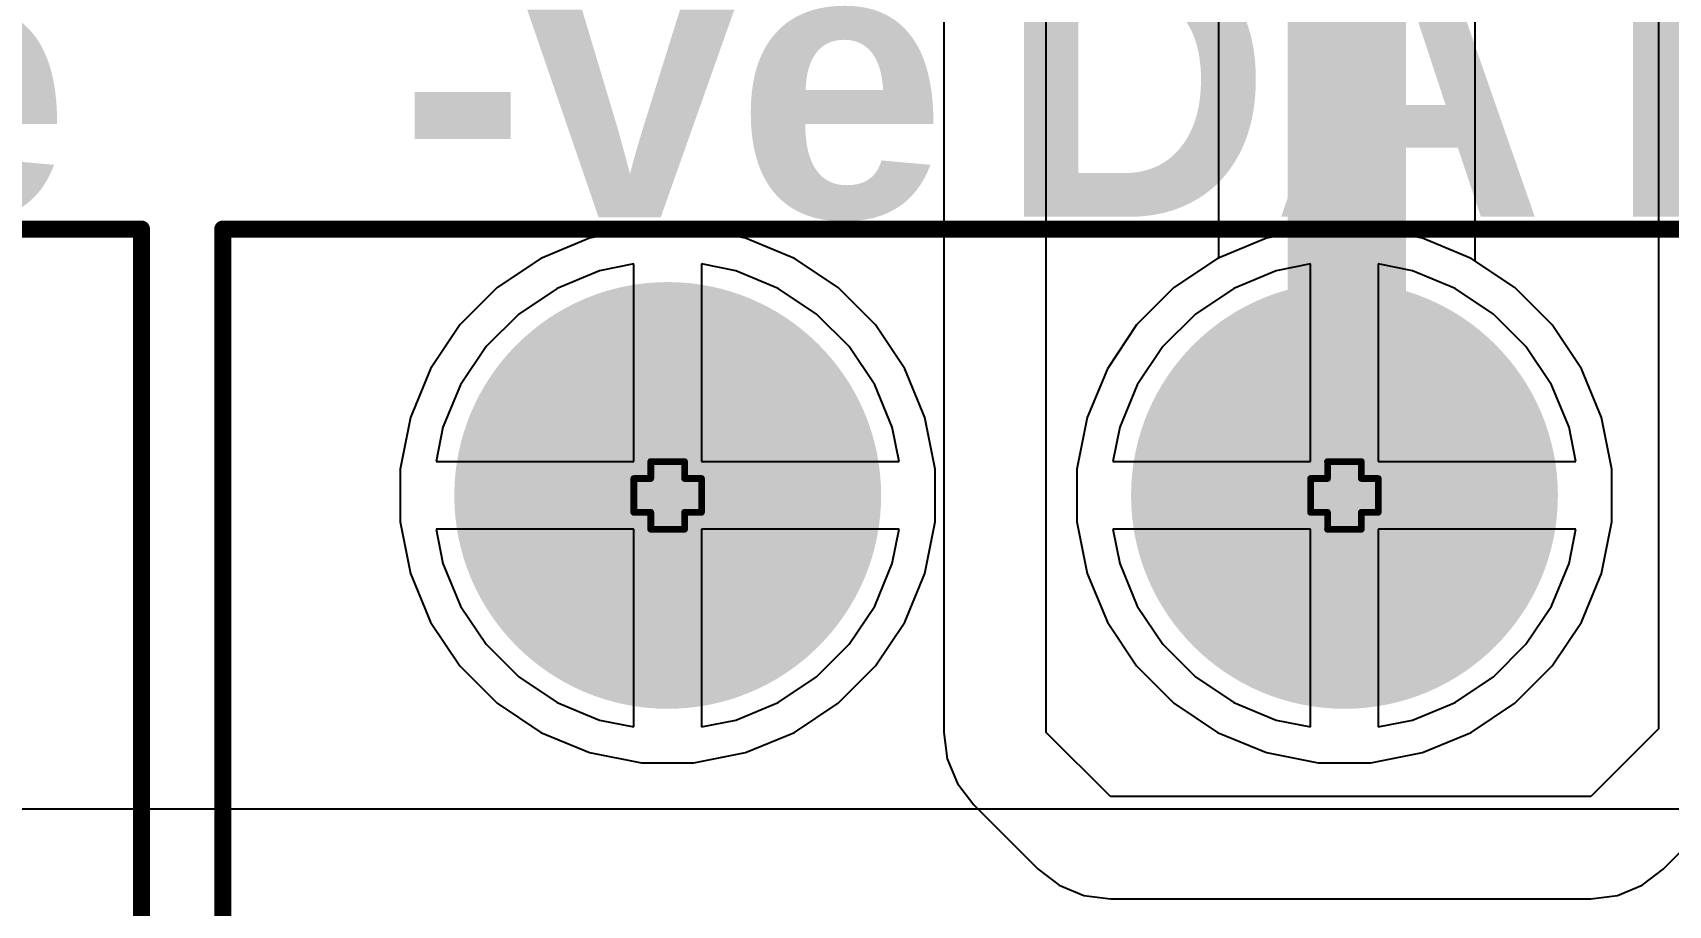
# Model space of a CAD drawing. Header units: inches. Extents: x -3 to 5437, y -3 to 5435.
# Drawn here: x 129.78 to 142.06, y 6.14 to 12.7 of the extents above; entities that cross this region are included whole.
import ezdxf

# ---------------------------------------------------------------- set-up
doc = ezdxf.new("R2010")
doc.units = ezdxf.units.IN
for name, color, linetype in [('Bottom Layer', 5, 'Continuous'), ('Bottom Solder', 6, 'Continuous'), ('Drill Drawing', 1, 'Continuous'), ('GND', 16, 'Continuous'), ('Multi-Layer', 9, 'Continuous'), ('Pad Holes', 156, 'Continuous'), ('PWR', 76, 'Continuous'), ('Top Layer', 1, 'Continuous'), ('Top Overlay', 2, 'Continuous'), ('Top Solder', 216, 'Continuous')]:
    doc.layers.add(name, color=color, linetype=linetype)
doc.styles.add('Arial_Bold', font='', dxfattribs={"height": 0.2})
doc.styles.get('Arial_Bold').set_extended_font_data('Arial', bold=True)

# ---------------------------------------------------------------- blocks, each defined once
blk = doc.blocks.new('TBP01R1_508_03BE_329')
at = {"layer": 'Bottom Layer'}
h = blk.add_hatch(color=5, dxfattribs=at)
edge = h.paths.add_edge_path()
edge.add_arc((2.54, 0), 1.5, 0, 360)
h = blk.add_hatch(color=5, dxfattribs=at)
edge = h.paths.add_edge_path()
edge.add_arc((7.62, 0), 1.5, 0, 360)
at = {"layer": 'Bottom Solder'}
h = blk.add_hatch(color=6, dxfattribs=at)
edge = h.paths.add_edge_path()
edge.add_arc((2.54, 0), 1.602, 0, 360)
h = blk.add_hatch(color=6, dxfattribs=at)
edge = h.paths.add_edge_path()
edge.add_arc((7.62, 0), 1.602, 0, 360)
at = {"layer": 'GND'}
h = blk.add_hatch(color=16, dxfattribs=at)
edge = h.paths.add_edge_path()
edge.add_arc((2.54, 0), 1.5, 0, 360)
h = blk.add_hatch(color=16, dxfattribs=at)
edge = h.paths.add_edge_path()
edge.add_arc((7.62, 0), 1.5, 0, 360)
at = {"layer": 'Multi-Layer'}
h = blk.add_hatch(color=9, dxfattribs=at)
edge = h.paths.add_edge_path()
edge.add_arc((2.54, 0), 1.5, 0, 360)
h = blk.add_hatch(color=9, dxfattribs=at)
edge = h.paths.add_edge_path()
edge.add_arc((7.62, 0), 1.5, 0, 360)
at = {"layer": 'Pad Holes'}
h = blk.add_hatch(color=7, dxfattribs=at)
edge = h.paths.add_edge_path()
edge.add_arc((2.54, 0), 0.85, 0, 360)
h = blk.add_hatch(color=7, dxfattribs=at)
edge = h.paths.add_edge_path()
edge.add_arc((7.62, 0), 0.85, 0, 360)
at = {"layer": 'PWR'}
h = blk.add_hatch(color=76, dxfattribs=at)
edge = h.paths.add_edge_path()
edge.add_arc((2.54, 0), 1.5, 0, 360)
h = blk.add_hatch(color=76, dxfattribs=at)
edge = h.paths.add_edge_path()
edge.add_arc((7.62, 0), 1.5, 0, 360)
at = {"layer": 'Top Layer'}
h = blk.add_hatch(color=1, dxfattribs=at)
edge = h.paths.add_edge_path()
edge.add_arc((2.54, 0), 1.5, 0, 360)
h = blk.add_hatch(color=1, dxfattribs=at)
edge = h.paths.add_edge_path()
edge.add_arc((7.62, 0), 1.5, 0, 360)
at = {"layer": 'Top Solder'}
h = blk.add_hatch(color=216, dxfattribs=at)
edge = h.paths.add_edge_path()
edge.add_arc((2.54, 0), 1.602, 0, 360)
h = blk.add_hatch(color=216, dxfattribs=at)
edge = h.paths.add_edge_path()
edge.add_arc((7.62, 0), 1.602, 0, 360)
at = {"layer": 'Top Overlay'}
for points in [[(10.96, 10, 0.127, 0.127, 0), (10.96, -2, 0.127, 0.127, 0)], [(10.96, -2, 0.127, 0.127, 0), (-5.88, -2, 0.127, 0.127, 0)]]:
    blk.add_lwpolyline(points, format="xyseb", dxfattribs=at)
blk.add_lwpolyline([(10.928, -2, 0.0635, 0.0635, 1), (10.992, -2, 0.0635, 0.0635, 1)], format="xyseb", close=True, dxfattribs=at)
blk.add_lwpolyline([(10.928, -2, 0.0635, 0.0635, 1), (10.992, -2, 0.0635, 0.0635, 1)], format="xyseb", close=True, dxfattribs=at)
blk = doc.blocks.new('TBP01R1_508_03BE_330')
at = {"layer": 'Top Overlay'}
for points in [[(-5.88, 10, 0.127, 0.127, 0), (-5.88, -2, 0.127, 0.127, 0)], [(10.96, -2, 0.127, 0.127, 0), (-5.88, -2, 0.127, 0.127, 0)]]:
    blk.add_lwpolyline(points, format="xyseb", dxfattribs=at)
blk.add_lwpolyline([(-5.912, -2, 0.0635, 0.0635, 1), (-5.848, -2, 0.0635, 0.0635, 1)], format="xyseb", close=True, dxfattribs=at)
blk.add_lwpolyline([(-5.912, -2, 0.0635, 0.0635, 1), (-5.848, -2, 0.0635, 0.0635, 1)], format="xyseb", close=True, dxfattribs=at)

msp = doc.modelspace()

# ---------------------------------------------------------------- hatches: boundary and pattern name
at = {"layer": 'Top Layer'}
msp.add_hatch(color=1, dxfattribs=at).paths.add_polyline_path([(139.201, 9.221), (140.09, 9.221), (140.09, 15.215), (139.201, 15.215)])

# ---------------------------------------------------------------- linework, layer by layer
at = {"layer": 'Bottom Layer'}
for p, q in [((141.986, 17.503), (141.986, 7.468)), ((136.62, 13.741), (136.62, 7.442)), ((137.389, 7.442), (137.389, 13.741)), ((134.294, 10.959), (134.036, 10.908)), ((134.294, 9.475), (134.294, 10.959)), ((135.059, 10.908), (134.802, 10.959)), ((134.802, 10.959), (134.802, 9.475)), ((139.374, 10.959), (139.116, 10.908)), ((139.374, 9.475), (139.374, 10.959)), ((140.139, 10.908), (139.882, 10.959)), ((139.882, 10.959), (139.882, 9.475)), ((134.036, 10.908), (133.717, 10.775)), ((135.378, 10.775), (135.059, 10.908)), ((139.116, 10.908), (138.797, 10.775)), ((140.458, 10.775), (140.139, 10.908)), ((133.717, 10.775), (133.43, 10.583)), ((135.666, 10.583), (135.378, 10.775)), ((138.797, 10.775), (138.51, 10.583)), ((140.746, 10.583), (140.458, 10.775)), ((133.43, 10.583), (133.185, 10.339)), ((135.91, 10.339), (135.666, 10.583)), ((138.51, 10.583), (138.265, 10.339)), ((140.99, 10.339), (140.746, 10.583)), ((133.185, 10.339), (132.993, 10.052)), ((136.102, 10.052), (135.91, 10.339)), ((138.265, 10.339), (138.073, 10.052)), ((141.182, 10.052), (140.99, 10.339)), ((132.993, 10.052), (132.861, 9.733)), ((136.234, 9.733), (136.102, 10.052)), ((138.073, 10.052), (137.941, 9.733)), ((141.314, 9.733), (141.182, 10.052)), ((132.861, 9.733), (132.81, 9.475)), ((136.285, 9.475), (136.234, 9.733)), ((137.941, 9.733), (137.89, 9.475)), ((141.365, 9.475), (141.314, 9.733)), ((132.81, 9.475), (134.294, 9.475)), ((134.802, 9.475), (136.285, 9.475)), ((137.89, 9.475), (139.374, 9.475)), ((139.882, 9.475), (141.365, 9.475)), ((134.294, 8.967), (132.81, 8.967)), ((132.81, 8.967), (132.861, 8.709)), ((134.294, 7.483), (134.294, 8.967)), ((136.285, 8.967), (134.802, 8.967)), ((134.802, 8.967), (134.802, 7.483)), ((136.234, 8.709), (136.285, 8.967)), ((139.374, 8.967), (137.89, 8.967)), ((137.89, 8.967), (137.941, 8.709)), ((139.374, 7.483), (139.374, 8.967)), ((141.365, 8.967), (139.882, 8.967)), ((139.882, 8.967), (139.882, 7.483)), ((141.314, 8.709), (141.365, 8.967)), ((132.861, 8.709), (132.993, 8.39)), ((136.102, 8.39), (136.234, 8.709)), ((137.941, 8.709), (138.073, 8.39)), ((141.182, 8.39), (141.314, 8.709)), ((132.993, 8.39), (133.185, 8.103)), ((135.91, 8.103), (136.102, 8.39)), ((138.073, 8.39), (138.265, 8.103)), ((140.99, 8.103), (141.182, 8.39)), ((133.185, 8.103), (133.43, 7.859)), ((135.666, 7.859), (135.91, 8.103)), ((138.265, 8.103), (138.51, 7.859)), ((140.746, 7.859), (140.99, 8.103)), ((133.43, 7.859), (133.717, 7.667)), ((135.378, 7.667), (135.666, 7.859)), ((138.51, 7.859), (138.797, 7.667)), ((140.458, 7.667), (140.746, 7.859)), ((133.717, 7.667), (134.036, 7.534)), ((135.059, 7.534), (135.378, 7.667)), ((138.797, 7.667), (139.116, 7.534)), ((140.139, 7.534), (140.458, 7.667)), ((134.036, 7.534), (134.294, 7.483)), ((134.802, 7.483), (135.059, 7.534)), ((139.116, 7.534), (139.374, 7.483)), ((139.882, 7.483), (140.139, 7.534)), ((136.62, 7.442), (136.62, 7.442)), ((136.62, 7.442), (136.646, 7.243)), ((137.871, 6.96), (137.389, 7.442)), ((141.986, 7.468), (141.478, 6.96)), ((136.646, 7.243), (136.723, 7.058)), ((136.723, 7.058), (136.845, 6.899)), ((136.845, 6.899), (136.845, 6.899)), ((136.845, 6.899), (137.328, 6.416)), ((141.478, 6.96), (137.871, 6.96)), ((142.021, 6.416), (142.529, 6.924)), ((137.328, 6.416), (137.328, 6.416)), ((137.328, 6.416), (137.487, 6.294)), ((141.862, 6.294), (142.021, 6.416)), ((142.021, 6.416), (142.021, 6.416)), ((137.487, 6.294), (137.672, 6.217)), ((141.677, 6.217), (141.862, 6.294)), ((137.672, 6.217), (137.871, 6.191)), ((137.871, 6.191), (141.478, 6.191)), ((141.478, 6.191), (141.677, 6.217)), ((141.478, 6.191), (141.478, 6.191))]:
    msp.add_line(p, q, dxfattribs=at)
at = {"layer": 'Drill Drawing'}
for points in [[(134.421, 9.348, 0.0508, 0.0508, 0), (134.421, 9.475, 0.0508, 0.0508, 0)], [(134.421, 9.475, 0.0508, 0.0508, 0), (134.675, 9.475, 0.0508, 0.0508, 0)], [(134.675, 9.348, 0.0508, 0.0508, 0), (134.675, 9.475, 0.0508, 0.0508, 0)], [(139.501, 9.348, 0.0508, 0.0508, 0), (139.501, 9.475, 0.0508, 0.0508, 0)], [(139.501, 9.475, 0.0508, 0.0508, 0), (139.755, 9.475, 0.0508, 0.0508, 0)], [(139.755, 9.348, 0.0508, 0.0508, 0), (139.755, 9.475, 0.0508, 0.0508, 0)], [(134.294, 9.094, 0.0508, 0.0508, 0), (134.294, 9.348, 0.0508, 0.0508, 0)], [(134.294, 9.348, 0.0508, 0.0508, 0), (134.421, 9.348, 0.0508, 0.0508, 0)], [(134.675, 9.348, 0.0508, 0.0508, 0), (134.802, 9.348, 0.0508, 0.0508, 0)], [(134.802, 9.094, 0.0508, 0.0508, 0), (134.802, 9.348, 0.0508, 0.0508, 0)], [(139.374, 9.094, 0.0508, 0.0508, 0), (139.374, 9.348, 0.0508, 0.0508, 0)], [(139.374, 9.348, 0.0508, 0.0508, 0), (139.501, 9.348, 0.0508, 0.0508, 0)], [(139.755, 9.348, 0.0508, 0.0508, 0), (139.882, 9.348, 0.0508, 0.0508, 0)], [(139.882, 9.094, 0.0508, 0.0508, 0), (139.882, 9.348, 0.0508, 0.0508, 0)], [(134.294, 9.094, 0.0508, 0.0508, 0), (134.421, 9.094, 0.0508, 0.0508, 0)], [(134.421, 8.967, 0.0508, 0.0508, 0), (134.421, 9.094, 0.0508, 0.0508, 0)], [(134.675, 9.094, 0.0508, 0.0508, 0), (134.802, 9.094, 0.0508, 0.0508, 0)], [(134.675, 8.967, 0.0508, 0.0508, 0), (134.675, 9.094, 0.0508, 0.0508, 0)], [(139.374, 9.094, 0.0508, 0.0508, 0), (139.501, 9.094, 0.0508, 0.0508, 0)], [(139.501, 8.967, 0.0508, 0.0508, 0), (139.501, 9.094, 0.0508, 0.0508, 0)], [(139.755, 9.094, 0.0508, 0.0508, 0), (139.882, 9.094, 0.0508, 0.0508, 0)], [(139.755, 8.967, 0.0508, 0.0508, 0), (139.755, 9.094, 0.0508, 0.0508, 0)], [(134.421, 8.967, 0.0508, 0.0508, 0), (134.675, 8.967, 0.0508, 0.0508, 0)], [(139.501, 8.967, 0.0508, 0.0508, 0), (139.755, 8.967, 0.0508, 0.0508, 0)]]:
    msp.add_lwpolyline(points, format="xyseb", dxfattribs=at)
for points in [[(134.408, 9.475, 0.0254, 0.0254, 1), (134.433, 9.475, 0.0254, 0.0254, 1)], [(134.408, 9.475, 0.0254, 0.0254, 1), (134.433, 9.475, 0.0254, 0.0254, 1)], [(134.662, 9.475, 0.0254, 0.0254, 1), (134.687, 9.475, 0.0254, 0.0254, 1)], [(134.662, 9.475, 0.0254, 0.0254, 1), (134.687, 9.475, 0.0254, 0.0254, 1)], [(139.488, 9.475, 0.0254, 0.0254, 1), (139.513, 9.475, 0.0254, 0.0254, 1)], [(139.488, 9.475, 0.0254, 0.0254, 1), (139.513, 9.475, 0.0254, 0.0254, 1)], [(139.742, 9.475, 0.0254, 0.0254, 1), (139.767, 9.475, 0.0254, 0.0254, 1)], [(139.742, 9.475, 0.0254, 0.0254, 1), (139.767, 9.475, 0.0254, 0.0254, 1)], [(134.281, 9.348, 0.0254, 0.0254, 1), (134.306, 9.348, 0.0254, 0.0254, 1)], [(134.281, 9.348, 0.0254, 0.0254, 1), (134.306, 9.348, 0.0254, 0.0254, 1)], [(134.408, 9.348, 0.0254, 0.0254, 1), (134.433, 9.348, 0.0254, 0.0254, 1)], [(134.408, 9.348, 0.0254, 0.0254, 1), (134.433, 9.348, 0.0254, 0.0254, 1)], [(134.662, 9.348, 0.0254, 0.0254, 1), (134.687, 9.348, 0.0254, 0.0254, 1)], [(134.662, 9.348, 0.0254, 0.0254, 1), (134.687, 9.348, 0.0254, 0.0254, 1)], [(134.789, 9.348, 0.0254, 0.0254, 1), (134.814, 9.348, 0.0254, 0.0254, 1)], [(134.789, 9.348, 0.0254, 0.0254, 1), (134.814, 9.348, 0.0254, 0.0254, 1)], [(139.361, 9.348, 0.0254, 0.0254, 1), (139.386, 9.348, 0.0254, 0.0254, 1)], [(139.361, 9.348, 0.0254, 0.0254, 1), (139.386, 9.348, 0.0254, 0.0254, 1)], [(139.488, 9.348, 0.0254, 0.0254, 1), (139.513, 9.348, 0.0254, 0.0254, 1)], [(139.488, 9.348, 0.0254, 0.0254, 1), (139.513, 9.348, 0.0254, 0.0254, 1)], [(139.742, 9.348, 0.0254, 0.0254, 1), (139.767, 9.348, 0.0254, 0.0254, 1)], [(139.742, 9.348, 0.0254, 0.0254, 1), (139.767, 9.348, 0.0254, 0.0254, 1)], [(139.869, 9.348, 0.0254, 0.0254, 1), (139.894, 9.348, 0.0254, 0.0254, 1)], [(139.869, 9.348, 0.0254, 0.0254, 1), (139.894, 9.348, 0.0254, 0.0254, 1)], [(134.281, 9.094, 0.0254, 0.0254, 1), (134.306, 9.094, 0.0254, 0.0254, 1)], [(134.281, 9.094, 0.0254, 0.0254, 1), (134.306, 9.094, 0.0254, 0.0254, 1)], [(134.408, 9.094, 0.0254, 0.0254, 1), (134.433, 9.094, 0.0254, 0.0254, 1)], [(134.408, 9.094, 0.0254, 0.0254, 1), (134.433, 9.094, 0.0254, 0.0254, 1)], [(134.662, 9.094, 0.0254, 0.0254, 1), (134.687, 9.094, 0.0254, 0.0254, 1)], [(134.662, 9.094, 0.0254, 0.0254, 1), (134.687, 9.094, 0.0254, 0.0254, 1)], [(134.789, 9.094, 0.0254, 0.0254, 1), (134.814, 9.094, 0.0254, 0.0254, 1)], [(134.789, 9.094, 0.0254, 0.0254, 1), (134.814, 9.094, 0.0254, 0.0254, 1)], [(139.361, 9.094, 0.0254, 0.0254, 1), (139.386, 9.094, 0.0254, 0.0254, 1)], [(139.361, 9.094, 0.0254, 0.0254, 1), (139.386, 9.094, 0.0254, 0.0254, 1)], [(139.488, 9.094, 0.0254, 0.0254, 1), (139.513, 9.094, 0.0254, 0.0254, 1)], [(139.488, 9.094, 0.0254, 0.0254, 1), (139.513, 9.094, 0.0254, 0.0254, 1)], [(139.742, 9.094, 0.0254, 0.0254, 1), (139.767, 9.094, 0.0254, 0.0254, 1)], [(139.742, 9.094, 0.0254, 0.0254, 1), (139.767, 9.094, 0.0254, 0.0254, 1)], [(139.869, 9.094, 0.0254, 0.0254, 1), (139.894, 9.094, 0.0254, 0.0254, 1)], [(139.869, 9.094, 0.0254, 0.0254, 1), (139.894, 9.094, 0.0254, 0.0254, 1)], [(134.408, 8.967, 0.0254, 0.0254, 1), (134.433, 8.967, 0.0254, 0.0254, 1)], [(134.408, 8.967, 0.0254, 0.0254, 1), (134.433, 8.967, 0.0254, 0.0254, 1)], [(134.662, 8.967, 0.0254, 0.0254, 1), (134.687, 8.967, 0.0254, 0.0254, 1)], [(134.662, 8.967, 0.0254, 0.0254, 1), (134.687, 8.967, 0.0254, 0.0254, 1)], [(139.488, 8.967, 0.0254, 0.0254, 1), (139.513, 8.967, 0.0254, 0.0254, 1)], [(139.488, 8.967, 0.0254, 0.0254, 1), (139.513, 8.967, 0.0254, 0.0254, 1)], [(139.742, 8.967, 0.0254, 0.0254, 1), (139.767, 8.967, 0.0254, 0.0254, 1)], [(139.742, 8.967, 0.0254, 0.0254, 1), (139.767, 8.967, 0.0254, 0.0254, 1)]]:
    msp.add_lwpolyline(points, format="xyseb", close=True, dxfattribs=at)
at = {"layer": 'GND'}
for p, q in [((139.43, 11.229), (139.042, 11.152)), ((139.825, 11.229), (139.43, 11.229)), ((140.213, 11.152), (139.825, 11.229)), ((139.042, 11.152), (138.676, 11)), ((140.579, 11), (140.213, 11.152)), ((134.294, 10.959), (134.036, 10.908)), ((134.294, 9.475), (134.294, 10.959)), ((135.059, 10.908), (134.802, 10.959)), ((134.802, 10.959), (134.802, 9.475)), ((138.676, 11), (138.348, 10.781)), ((140.908, 10.781), (140.579, 11)), ((134.036, 10.908), (133.717, 10.775)), ((135.378, 10.775), (135.059, 10.908)), ((133.717, 10.775), (133.43, 10.583)), ((135.666, 10.583), (135.378, 10.775)), ((138.348, 10.781), (138.068, 10.501)), ((141.187, 10.501), (140.908, 10.781)), ((133.43, 10.583), (133.185, 10.339)), ((135.91, 10.339), (135.666, 10.583)), ((138.068, 10.501), (137.848, 10.172)), ((141.407, 10.172), (141.187, 10.501)), ((133.185, 10.339), (132.993, 10.052)), ((136.102, 10.052), (135.91, 10.339)), ((137.848, 10.172), (137.697, 9.807)), ((141.558, 9.807), (141.407, 10.172)), ((132.993, 10.052), (132.861, 9.733)), ((136.234, 9.733), (136.102, 10.052)), ((132.861, 9.733), (132.81, 9.475)), ((136.285, 9.475), (136.234, 9.733)), ((137.697, 9.807), (137.62, 9.419)), ((141.636, 9.419), (141.558, 9.807)), ((132.81, 9.475), (134.294, 9.475)), ((134.802, 9.475), (136.285, 9.475)), ((137.62, 9.419), (137.62, 9.023)), ((141.636, 9.023), (141.636, 9.419)), ((134.294, 8.967), (132.81, 8.967)), ((132.81, 8.967), (132.861, 8.709)), ((134.294, 7.483), (134.294, 8.967)), ((136.285, 8.967), (134.802, 8.967)), ((134.802, 8.967), (134.802, 7.483)), ((136.234, 8.709), (136.285, 8.967)), ((137.62, 9.023), (137.697, 8.635)), ((141.558, 8.635), (141.636, 9.023)), ((132.861, 8.709), (132.993, 8.39)), ((136.102, 8.39), (136.234, 8.709)), ((137.697, 8.635), (137.848, 8.27)), ((141.407, 8.27), (141.558, 8.635)), ((132.993, 8.39), (133.185, 8.103)), ((135.91, 8.103), (136.102, 8.39)), ((137.848, 8.27), (138.068, 7.941)), ((141.187, 7.941), (141.407, 8.27)), ((133.185, 8.103), (133.43, 7.859)), ((135.666, 7.859), (135.91, 8.103)), ((133.43, 7.859), (133.717, 7.667)), ((135.378, 7.667), (135.666, 7.859)), ((138.068, 7.941), (138.348, 7.661)), ((140.908, 7.661), (141.187, 7.941)), ((133.717, 7.667), (134.036, 7.534)), ((135.059, 7.534), (135.378, 7.667)), ((138.348, 7.661), (138.676, 7.442)), ((140.579, 7.442), (140.908, 7.661)), ((134.036, 7.534), (134.294, 7.483)), ((134.802, 7.483), (135.059, 7.534)), ((138.676, 7.442), (139.042, 7.29)), ((140.213, 7.29), (140.579, 7.442)), ((139.042, 7.29), (139.43, 7.213)), ((139.825, 7.213), (140.213, 7.29)), ((139.43, 7.213), (139.825, 7.213))]:
    msp.add_line(p, q, dxfattribs=at)
at = {"layer": 'PWR'}
for p, q in [((134.35, 11.229), (133.962, 11.152)), ((134.745, 11.229), (134.35, 11.229)), ((135.133, 11.152), (134.745, 11.229)), ((139.43, 11.229), (139.042, 11.152)), ((139.825, 11.229), (139.43, 11.229)), ((140.213, 11.152), (139.825, 11.229)), ((133.962, 11.152), (133.596, 11)), ((135.499, 11), (135.133, 11.152)), ((139.042, 11.152), (138.676, 11)), ((140.579, 11), (140.213, 11.152)), ((133.596, 11), (133.268, 10.781)), ((135.828, 10.781), (135.499, 11)), ((138.676, 11), (138.348, 10.781)), ((140.908, 10.781), (140.579, 11)), ((133.268, 10.781), (132.988, 10.501)), ((136.107, 10.501), (135.828, 10.781)), ((138.348, 10.781), (138.068, 10.501)), ((141.187, 10.501), (140.908, 10.781)), ((132.988, 10.501), (132.768, 10.172)), ((136.327, 10.172), (136.107, 10.501)), ((138.068, 10.501), (137.848, 10.172)), ((141.407, 10.172), (141.187, 10.501)), ((132.768, 10.172), (132.617, 9.807)), ((136.478, 9.807), (136.327, 10.172)), ((137.848, 10.172), (137.697, 9.807)), ((141.558, 9.807), (141.407, 10.172)), ((132.617, 9.807), (132.54, 9.419)), ((136.556, 9.419), (136.478, 9.807)), ((137.697, 9.807), (137.62, 9.419)), ((141.636, 9.419), (141.558, 9.807)), ((132.54, 9.419), (132.54, 9.023)), ((136.556, 9.023), (136.556, 9.419)), ((137.62, 9.419), (137.62, 9.023)), ((141.636, 9.023), (141.636, 9.419)), ((132.54, 9.023), (132.617, 8.635)), ((136.478, 8.635), (136.556, 9.023)), ((137.62, 9.023), (137.697, 8.635)), ((141.558, 8.635), (141.636, 9.023)), ((132.617, 8.635), (132.768, 8.27)), ((136.327, 8.27), (136.478, 8.635)), ((137.697, 8.635), (137.848, 8.27)), ((141.407, 8.27), (141.558, 8.635)), ((132.768, 8.27), (132.988, 7.941)), ((136.107, 7.941), (136.327, 8.27)), ((137.848, 8.27), (138.068, 7.941)), ((141.187, 7.941), (141.407, 8.27)), ((132.988, 7.941), (133.268, 7.661)), ((135.828, 7.661), (136.107, 7.941)), ((138.068, 7.941), (138.348, 7.661)), ((140.908, 7.661), (141.187, 7.941)), ((133.268, 7.661), (133.596, 7.442)), ((135.499, 7.442), (135.828, 7.661)), ((138.348, 7.661), (138.676, 7.442)), ((140.579, 7.442), (140.908, 7.661)), ((133.596, 7.442), (133.962, 7.29)), ((135.133, 7.29), (135.499, 7.442)), ((138.676, 7.442), (139.042, 7.29)), ((140.213, 7.29), (140.579, 7.442)), ((133.962, 7.29), (134.35, 7.213)), ((134.745, 7.213), (135.133, 7.29)), ((139.042, 7.29), (139.43, 7.213)), ((139.825, 7.213), (140.213, 7.29)), ((134.35, 7.213), (134.745, 7.213)), ((139.43, 7.213), (139.825, 7.213)), ((190.906, 6.865), (115.145, 6.865))]:
    msp.add_line(p, q, dxfattribs=at)
at = {"layer": 'Top Layer'}
for p, q in [((138.683, 15.215), (138.683, 11.003)), ((140.608, 10.981), (140.608, 15.215)), ((134.294, 10.959), (134.036, 10.908)), ((134.294, 9.475), (134.294, 10.959)), ((135.059, 10.908), (134.802, 10.959)), ((134.802, 10.959), (134.802, 9.475)), ((138.676, 11), (138.348, 10.781)), ((138.683, 11.003), (138.676, 11)), ((140.908, 10.781), (140.608, 10.981)), ((134.036, 10.908), (133.717, 10.775)), ((135.378, 10.775), (135.059, 10.908)), ((133.717, 10.775), (133.43, 10.583)), ((135.666, 10.583), (135.378, 10.775)), ((138.348, 10.781), (138.068, 10.501)), ((141.187, 10.501), (140.908, 10.781)), ((133.43, 10.583), (133.185, 10.339)), ((135.91, 10.339), (135.666, 10.583)), ((138.068, 10.501), (137.848, 10.172)), ((141.407, 10.172), (141.187, 10.501)), ((133.185, 10.339), (132.993, 10.052)), ((136.102, 10.052), (135.91, 10.339)), ((137.848, 10.172), (137.697, 9.807)), ((141.558, 9.807), (141.407, 10.172)), ((132.993, 10.052), (132.861, 9.733)), ((136.234, 9.733), (136.102, 10.052)), ((132.861, 9.733), (132.81, 9.475)), ((136.285, 9.475), (136.234, 9.733)), ((137.697, 9.807), (137.62, 9.419)), ((141.636, 9.419), (141.558, 9.807)), ((132.81, 9.475), (134.294, 9.475)), ((134.802, 9.475), (136.285, 9.475)), ((137.62, 9.419), (137.62, 9.023)), ((141.636, 9.023), (141.636, 9.419)), ((134.294, 8.967), (132.81, 8.967)), ((132.81, 8.967), (132.861, 8.709)), ((134.294, 7.483), (134.294, 8.967)), ((136.285, 8.967), (134.802, 8.967)), ((134.802, 8.967), (134.802, 7.483)), ((136.234, 8.709), (136.285, 8.967)), ((137.62, 9.023), (137.697, 8.635)), ((141.558, 8.635), (141.636, 9.023)), ((132.861, 8.709), (132.993, 8.39)), ((136.102, 8.39), (136.234, 8.709)), ((137.697, 8.635), (137.848, 8.27)), ((141.407, 8.27), (141.558, 8.635)), ((132.993, 8.39), (133.185, 8.103)), ((135.91, 8.103), (136.102, 8.39)), ((137.848, 8.27), (138.068, 7.941)), ((141.187, 7.941), (141.407, 8.27)), ((133.185, 8.103), (133.43, 7.859)), ((135.666, 7.859), (135.91, 8.103)), ((133.43, 7.859), (133.717, 7.667)), ((135.378, 7.667), (135.666, 7.859)), ((138.068, 7.941), (138.348, 7.661)), ((140.908, 7.661), (141.187, 7.941)), ((133.717, 7.667), (134.036, 7.534)), ((135.059, 7.534), (135.378, 7.667)), ((138.348, 7.661), (138.676, 7.442)), ((140.579, 7.442), (140.908, 7.661)), ((134.036, 7.534), (134.294, 7.483)), ((134.802, 7.483), (135.059, 7.534)), ((138.676, 7.442), (139.042, 7.29)), ((140.213, 7.29), (140.579, 7.442)), ((139.042, 7.29), (139.43, 7.213)), ((139.825, 7.213), (140.213, 7.29)), ((139.43, 7.213), (139.825, 7.213))]:
    msp.add_line(p, q, dxfattribs=at)

# ---------------------------------------------------------------- block references
at = {"rotation": 180}
for name, p in [('TBP01R1_508_03BE_330', (124.718, 9.221)), ('TBP01R1_508_03BE_329', (142.168, 9.221))]:
    msp.add_blockref(name, p, dxfattribs=at)

# ---------------------------------------------------------------- texts
at = {"layer": 'Top Overlay', "style": 'Arial_Bold'}
for s, p in [('DATA', (137.032, 11.313)), ('+ve', (125.247, 11.308)), ('-ve', (132.537, 11.308))]:
    msp.add_text(s, height=2.032, rotation=360, dxfattribs=at).set_placement(p)

doc.saveas('drawing.dxf')
